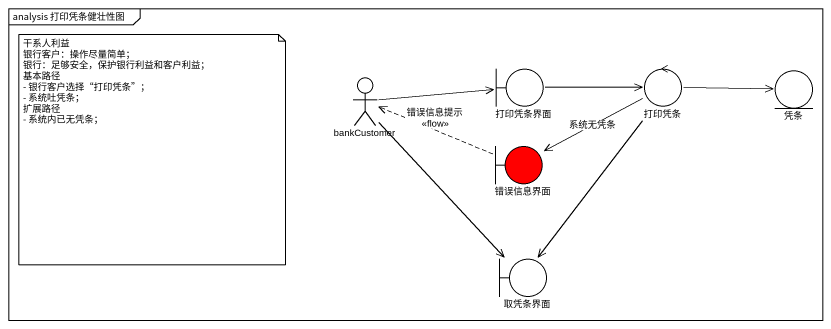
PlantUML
@startuml
mainframe analysis 打印凭条健壮性图
boundary 打印凭条界面
control 打印凭条
entity 凭条
actor bankCustomer
boundary 错误信息界面 #FF0000
boundary 取凭条界面
打印凭条界面 -right-> 打印凭条
打印凭条 -right-> 凭条
打印凭条 -left-> 错误信息界面 : 系统无凭条
打印凭条 --> 取凭条界面
bankCustomer -right-> 打印凭条界面
bankCustomer --> 取凭条界面
错误信息界面 .left.> bankCustomer : 错误信息提示\n<<flow>>
note as N1
  干系人利益
  银行客户：操作尽量简单；
  银行：足够安全，保护银行利益和客户利益；
  基本路径
  - 银行客户选择“打印凭条”；
  - 系统吐凭条；
  扩展路径
  - 系统内已无凭条；
end note
@enduml
